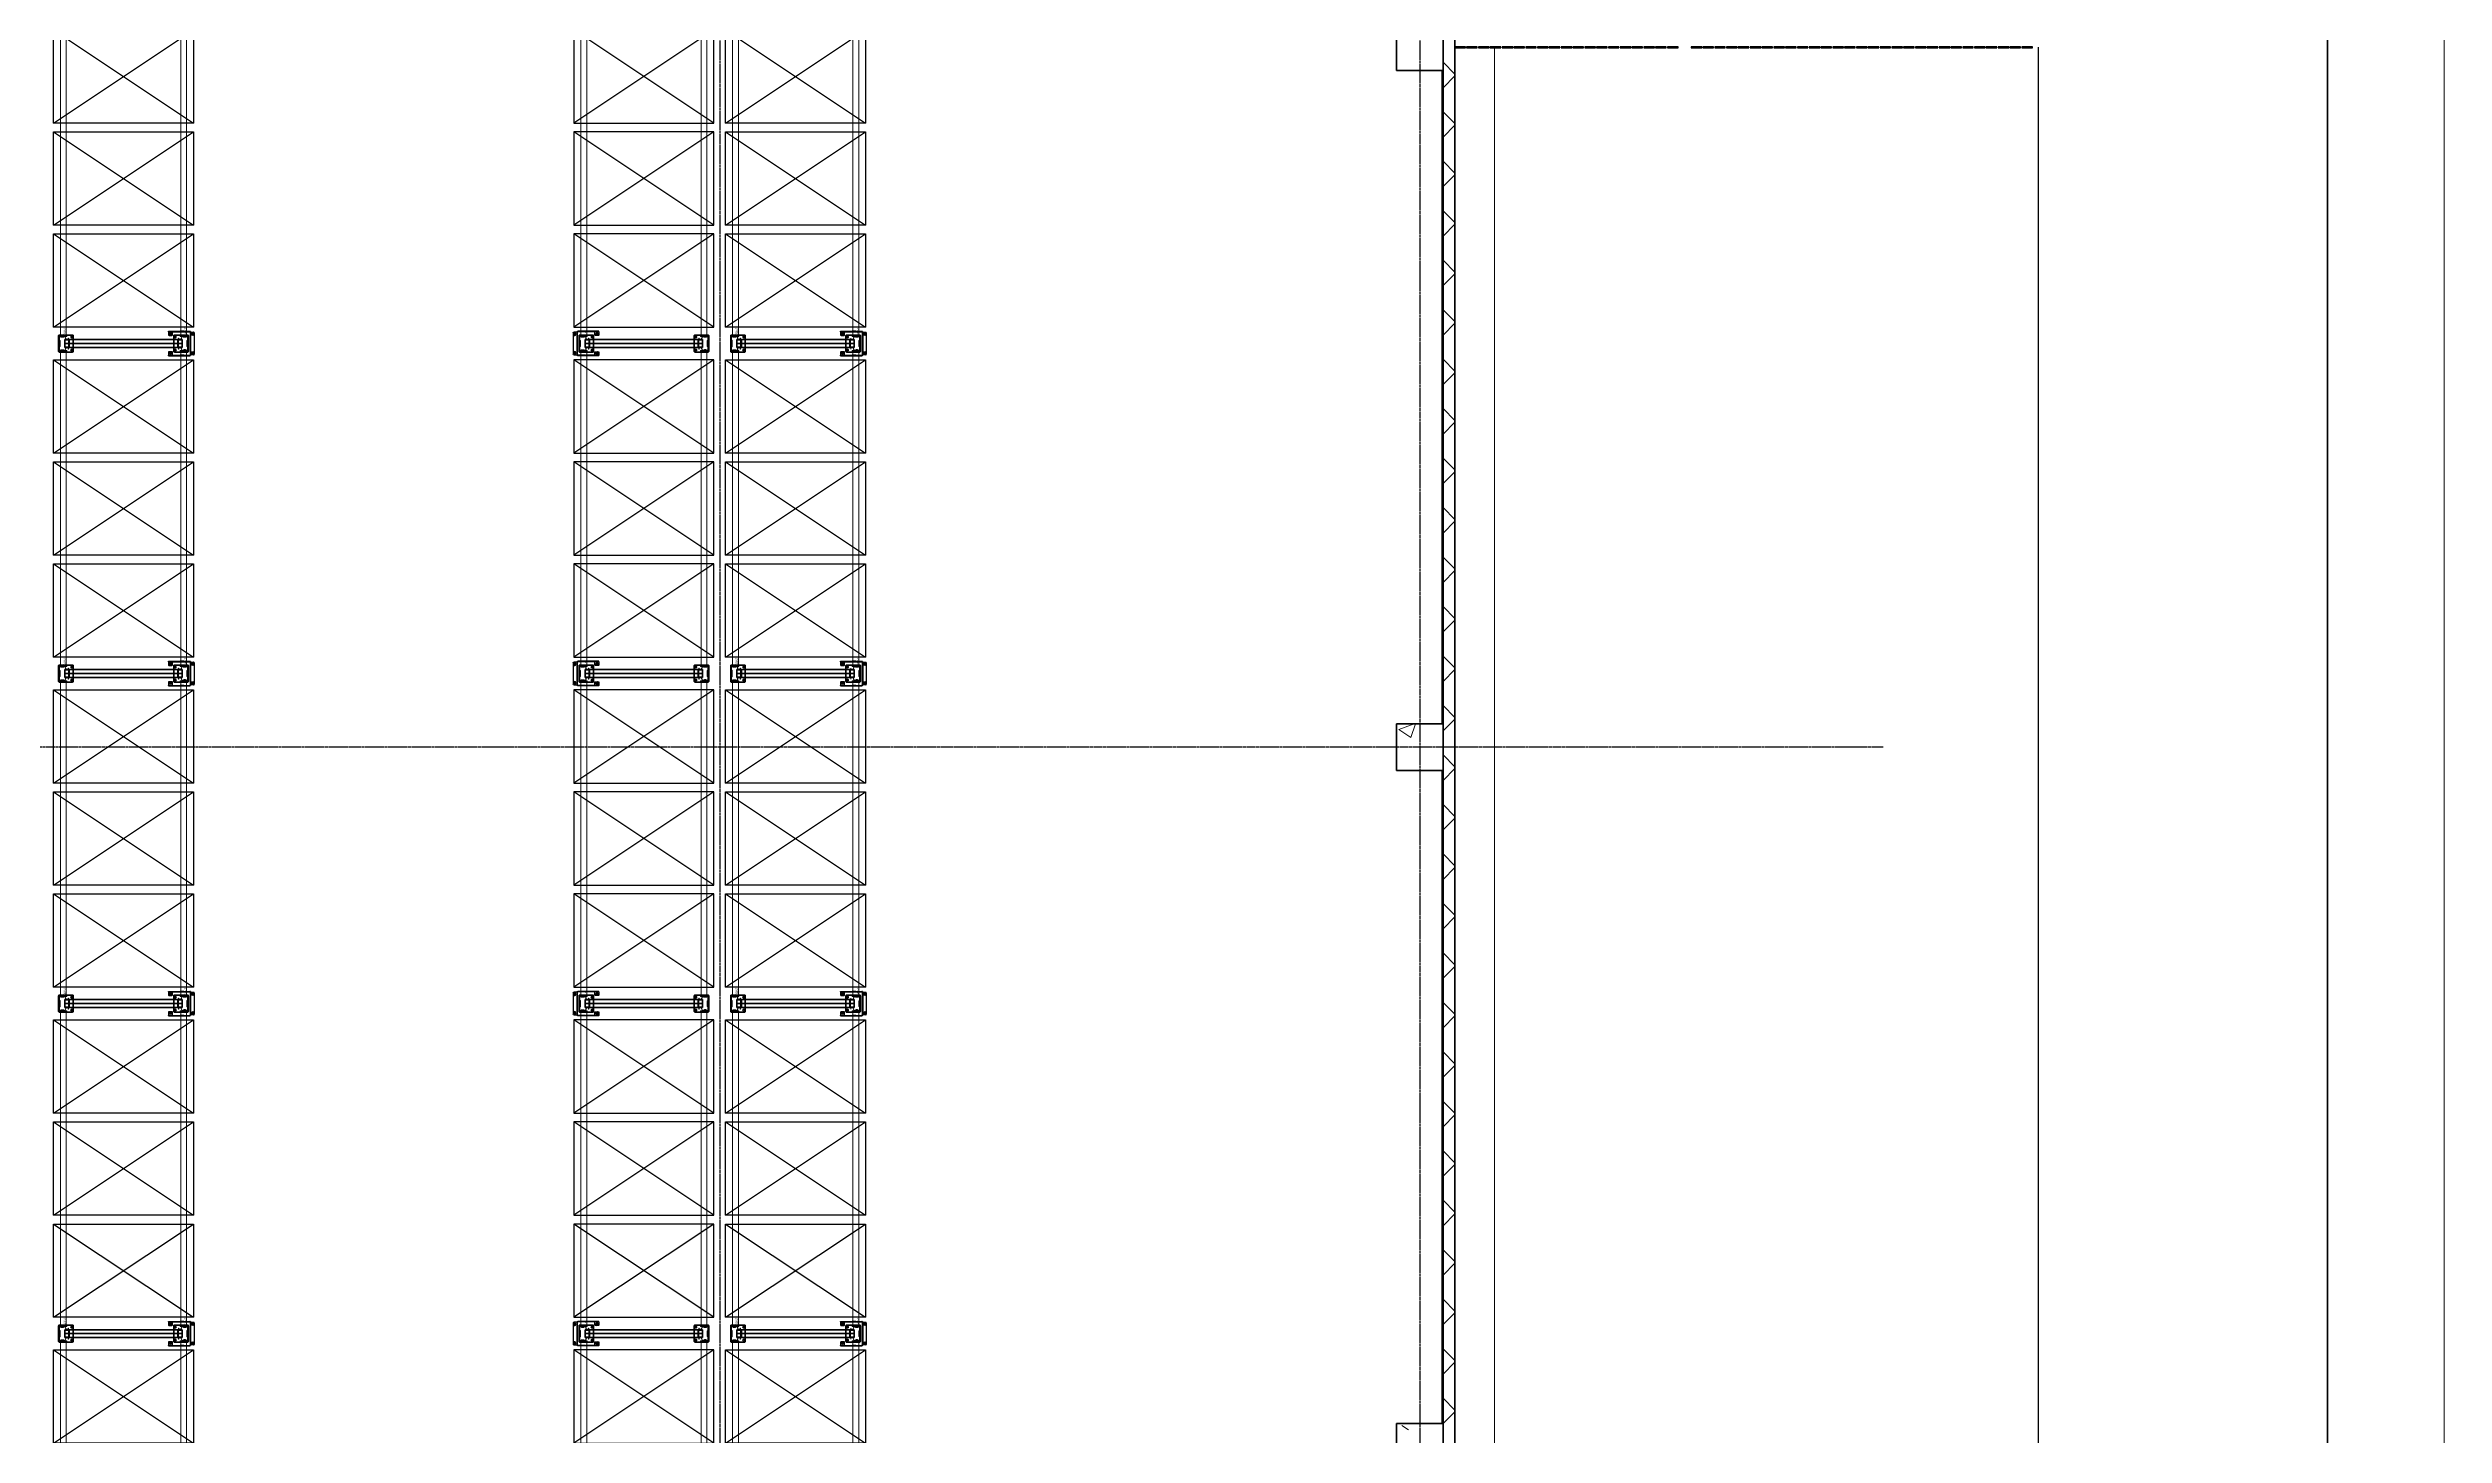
# Model space of a CAD drawing. Header units: millimetres. Extents: x 2140 to 223837, y 2113 to 170313.
# Drawn here: x 100404 to 120940, y 119858 to 131753 of the extents above; entities that cross this region are included whole.
import ezdxf

# ---------------------------------------------------------------- set-up
doc = ezdxf.new("R2010")
doc.units = ezdxf.units.MM
doc.linetypes.add('ADSK_Штриховая_ш3 п1_5', pattern=[4.5, 3, -1.5])
doc.linetypes.add('Линия сетки', pattern=[22.225, 12.7, -3.175, 3.175, -3.175])
for name, color, linetype, lineweight in [('1.Балка', 5, 'Continuous', 0), ('3.Опора', 7, 'Continuous', 0), ('A-GLAZ-CWMG', 7, 'Continuous', 18), ('G-ANNO-TTLB', 7, 'Continuous', 30), ('G-ANNO-TTLB-THIN', 7, 'Continuous', 20), ('S-COLS', 7, 'Continuous', 18)]:
    doc.layers.add(name, color=color, linetype=linetype, lineweight=lineweight)
for name, color, linetype in [('12.Секция', 7, 'Continuous'), ('2.Стойка', 7, 'Continuous'), ('отбойники', 1, 'Continuous'), ('Размеры', 7, 'Continuous'), ('Стены', 7, 'Continuous')]:
    doc.layers.add(name, color=color, linetype=linetype)
doc.styles.add('Курсив', font='isocpeui.ttf')
doc.dimstyles.new('Рзм блок', dxfattribs={"dimtxt": 40, "dimasz": 80, "dimexe": 0.18, "dimexo": 0, "dimgap": 5, "dimtad": 1, "dimtoh": 1, "dimdec": 0, "dimzin": 0, "dimdsep": 46, "dimtxsty": 'Курсив', "dimblk": 'NONE', "dimcen": 0.09, "dimse1": 1, "dimse2": 1, "dimsd1": 1, "dimsd2": 1, "dimadec": 0, "dimazin": 0, "dimtfac": 1, "dimtdec": 0, "dimtofl": 0, "dimtmove": 0, "dimatfit": 2, "dimldrblk": 'NONE', "dimfxl": 0.18, "dimtolj": 1, "dimtzin": 0, "dimarcsym": 0})

# ---------------------------------------------------------------- blocks, each defined once
blk = doc.blocks.new('Опора FSус 120')
at = {"layer": '3.Опора', "color": 0, "linetype": 'Continuous', "lineweight": 25}
for p, q in [((-73, 120), (-73, 5)), ((68, 125), (-68, 125)), ((-68, 0), (68, 0)), ((-34, 85), (-34, 71)), ((-34, 61), (-34, 71)), ((-31, 61), (-34, 61)), ((-31, 85), (-31, 71)), ((-31, 71), (-31, 61)), ((28, 91), (-28, 91)), ((28, 88), (-28, 88)), ((31, 71), (31, 85)), ((31, 61), (31, 71)), ((34, 61), (31, 61)), ((34, 71), (34, 85)), ((34, 71), (34, 61)), ((73, 5), (73, 120))]:
    blk.add_line(p, q, dxfattribs=at)
at = {"layer": '3.Опора', "color": 0}
for p, q in [((-30, 73), (-35, 73)), ((30, 73), (35, 73))]:
    blk.add_line(p, q, dxfattribs=at)
for points in [[(-31, 77.5), (-34, 77.5), (-34, 68.5), (-31, 68.5)], [(31, 77.5), (34, 77.5), (34, 68.5), (31, 68.5)]]:
    blk.add_lwpolyline(points, close=True, dxfattribs=at)
at = {"layer": '3.Опора', "color": 0, "linetype": 'Continuous', "lineweight": 25}
for centre in [(-56, 112), (56, 112)]:
    blk.add_circle(centre, 7.5, dxfattribs=at)
for centre, radius, start, end in [((-68, 120), 5, 90, 180), ((-68, 5), 5, 180, 270), ((-28, 85), 6, 90, 180), ((-28, 85), 3, 90, 180), ((28, 85), 6, 0, 90), ((28, 85), 3, 0, 90), ((68, 120), 5, 0, 90), ((68, 5), 5, 270, 0)]:
    blk.add_arc(centre, radius, start, end, dxfattribs=at)
blk = doc.blocks.new('Стойка FSус 120')
at = {"color": 0, "linetype": 'ByBlock', "lineweight": 0}
for p, q in [((-60, 42), (-60, 35)), ((-60, 20), (-53, 20)), ((-60, 5), (-60, -1)), ((-58, 42), (-58, 35)), ((-58, 31), (-57, 31)), ((-57, 9), (-58, 9)), ((-58, 5), (-58, -1)), ((-38, 53), (-57, 46)), ((-38, 51), (-57, 44)), ((-57, 33), (-56, 32)), ((-56, 8), (-57, 7)), ((-56, 29), (-56, 11)), ((-56, 26), (-54, 26)), ((-54, 14), (-56, 14)), ((-54, 29), (-54, 11)), ((-47, 73), (-39, 73)), ((-47, 73), (-47, 71)), ((-47, 71), (-39, 71)), ((-38, 62), (-34, 62)), ((-37, 69), (-37, 55)), ((-35, 66), (-37, 66)), ((-37, 58), (-35, 58)), ((-35, 69), (-35, 55)), ((-28, -2), (-26, 0)), ((-23, 2), (23, 2)), ((-23, 0), (23, 0)), ((26, 0), (28, -2)), ((38, 62), (34, 62)), ((35, 55), (35, 69)), ((37, 66), (35, 66)), ((35, 58), (37, 58)), ((37, 55), (37, 69)), ((57, 46), (38, 53)), ((57, 44), (38, 51)), ((39, 73), (47, 73)), ((39, 71), (47, 71)), ((47, 73), (47, 71)), ((60, 20), (53, 20)), ((54, 11), (54, 29)), ((56, 26), (54, 26)), ((54, 14), (56, 14)), ((56, 32), (57, 33)), ((56, 11), (56, 29)), ((57, 7), (56, 8)), ((57, 31), (58, 31)), ((58, 9), (57, 9)), ((58, 35), (58, 42)), ((58, -1), (58, 5)), ((60, 35), (60, 42)), ((60, -1), (60, 5)), ((-56, -3), (-48, -3)), ((-56, -5), (-48, -5)), ((-48, -3), (-46, -3)), ((-48, -3), (-48, -5)), ((-46, -5), (-48, -5)), ((-46, -3), (-46, -3)), ((-46, -3), (-37, -3)), ((-46, -5), (-46, -5)), ((-37, -5), (-46, -5)), ((-37, -3), (-36, -3)), ((-36, -5), (-37, -5)), ((-36, -3), (-29, -3)), ((-36, -3), (-36, -5)), ((-36, -5), (-29, -5)), ((-26, -3), (-25, -1)), ((25, -1), (26, -3)), ((29, -3), (36, -3)), ((29, -5), (36, -5)), ((37, -3), (36, -3)), ((36, -3), (36, -5)), ((36, -5), (37, -5)), ((46, -3), (37, -3)), ((37, -5), (46, -5)), ((48, -3), (46, -3)), ((46, -3), (46, -3)), ((46, -5), (48, -5)), ((46, -5), (46, -5)), ((48, -3), (56, -3)), ((48, -3), (48, -5)), ((48, -5), (56, -5))]:
    blk.add_line(p, q, dxfattribs=at)
for centre, radius, start, end in [((-56, 42), 4, 110, 180), ((-56, 35), 4, 180, 240), ((-56, 5), 4, 120, 180), ((-56, 42), 2, 110, 180), ((-56, 35), 2, 180, 240), ((-56, 5), 2, 120, 180), ((-58, 29), 2, 0, 60), ((-58, 11), 2, 300, 0), ((-58, 29), 4, 0, 60), ((-58, 11), 4, 300, 0), ((-39, 69), 4, 0, 90), ((-39, 69), 2, 0, 90), ((-39, 55), 4, 290, 0), ((-39, 55), 2, 290, 0), ((-23, -2), 4, 90, 150), ((-23, -2), 2, 90, 150), ((23, -2), 4, 30, 90), ((23, -2), 2, 30, 90), ((39, 69), 4, 90, 180), ((39, 55), 4, 180, 250), ((39, 69), 2, 90, 180), ((39, 55), 2, 180, 250), ((58, 29), 4, 120, 180), ((58, 11), 4, 180, 240), ((58, 29), 2, 120, 180), ((58, 11), 2, 180, 240), ((56, 42), 4, 0, 70), ((56, 42), 2, 0, 70), ((56, 35), 2, 300, 0), ((56, 5), 2, 0, 60), ((56, 35), 4, 300, 0), ((56, 5), 4, 0, 60), ((-56, -1), 4, 180, 270), ((-56, -1), 2, 180, 270), ((-29, -1), 2, 270, 330), ((-29, -1), 4, 270, 330), ((29, -1), 4, 210, 270), ((29, -1), 2, 210, 270), ((56, -1), 2, 270, 0), ((56, -1), 4, 270, 0)]:
    blk.add_arc(centre, radius, start, end, dxfattribs=at)
blk = doc.blocks.new('*D332')
at = {"layer": 'Defpoints', "color": 0, "linetype": 'ByBlock', "transparency": 16777216}
for p in [(65, 55), (65, 26), (2765, 55)]:
    blk.add_point(p, dxfattribs=at)
at = {"layer": 'Defpoints', "color": 0, "linetype": 'ByBlock', "transparency": 16777216, "insert": (2724, 41), "char_height": 20, "attachment_point": 5, "style": 'Курсив'}
blk.add_mtext('\\A1;2700', dxfattribs=at)
blk = doc.blocks.new('_None')
blk = doc.blocks.new('*D333')
at = {"layer": 'Defpoints', "color": 0, "linetype": 'ByBlock', "transparency": 16777216}
for p in [(65, 1064), (65, 1035), (2765, 1035)]:
    blk.add_point(p, dxfattribs=at)
at = {"layer": 'Defpoints', "color": 0, "linetype": 'ByBlock', "transparency": 16777216, "insert": (2724, 1080), "char_height": 20, "attachment_point": 5, "style": 'Курсив'}
blk.add_mtext('\\A1;2700', dxfattribs=at)
blk = doc.blocks.new('*U1979')
at = {"layer": 'Размеры', "color": 251, "true_color": 0x636466}
for p, q in [((-10, 0), (-5, 9)), ((-5, -9), (-10, 0)), ((-5, 9), (5, 9)), ((5, 9), (10, 0)), ((10, 0), (5, -9)), ((5, -9), (-5, -9))]:
    blk.add_line(p, q, dxfattribs=at)
for radius in [11, 5]:
    blk.add_circle((0, 0), radius, dxfattribs=at)
blk = doc.blocks.new('*U1980')
at = {"layer": 'Размеры', "color": 251, "true_color": 0x636466}
for p, q in [((-10, 0), (-5, 9)), ((-5, -9), (-10, 0)), ((-5, 9), (5, 9)), ((5, 9), (10, 0)), ((10, 0), (5, -9)), ((5, -9), (-5, -9))]:
    blk.add_line(p, q, dxfattribs=at)
for radius in [11, 5]:
    blk.add_circle((0, 0), radius, dxfattribs=at)
blk = doc.blocks.new('*U1981')
at = {"layer": 'Размеры', "color": 251, "true_color": 0x636466}
for p, q in [((-10, 0), (-5, 9)), ((-5, -9), (-10, 0)), ((-5, 9), (5, 9)), ((5, 9), (10, 0)), ((10, 0), (5, -9)), ((5, -9), (-5, -9))]:
    blk.add_line(p, q, dxfattribs=at)
for radius in [11, 5]:
    blk.add_circle((0, 0), radius, dxfattribs=at)
blk = doc.blocks.new('*U1975')
at = {"layer": 'Размеры', "color": 251, "true_color": 0x636466}
for p, q in [((-10, 0), (-5, 9)), ((-5, -9), (-10, 0)), ((-5, 9), (5, 9)), ((5, 9), (10, 0)), ((10, 0), (5, -9)), ((5, -9), (-5, -9))]:
    blk.add_line(p, q, dxfattribs=at)
for radius in [11, 5]:
    blk.add_circle((0, 0), radius, dxfattribs=at)
blk = doc.blocks.new('*U1875')
h = blk.add_hatch(color=0)
h.dxf.hatch_style = 1
h.paths.add_polyline_path([(105, 160), (101, 160), (101, 160), (101, 60), (105, 60)])
h.paths.add_polyline_path([(-101, 160), (-105, 160), (-105, 60), (-101, 60)])
h.paths.add_polyline_path([(105, -22), (105, 29), (101, 29), (101, -22), (101, -22, -0.414214), (97, -26), (-97, -26, -0.414214), (-101, -22), (-101, 29), (-105, 29), (-105, -22, 0.414214), (-97, -30), (97, -30, 0.414214)])
at = {"color": 0}
for p, q in [((-100, 54), (-106, 54)), ((-100, 34), (-106, 34)), ((106, 54), (100, 54)), ((106, 34), (100, 34))]:
    blk.add_line(p, q, dxfattribs=at)
at = {"color": 0, "linetype": 'Continuous', "lineweight": 25}
for p, q in [((-105, 160), (-101, 160)), ((-105, 160), (-105, 46)), ((-105, 46), (-105, 42)), ((-105, 46), (-105, 42)), ((-105, 46), (-105, 42)), ((-105, 42), (-105, -22)), ((-105, 42), (-105, -22)), ((-101, 160), (-101, 160)), ((-97, 160), (-101, 160)), ((-101, 160), (-101, 46)), ((-101, 125), (-97, 125)), ((-101, 42), (-101, 46)), ((-101, 42), (-101, 46)), ((-101, 42), (-101, 46)), ((-101, 42), (-101, -22)), ((-101, 42), (-101, -22)), ((-75, 160), (-97, 160)), ((-97, 125), (-75, 125)), ((-70, 130), (-70, 155)), ((70, 155), (70, 130)), ((97, 160), (75, 160)), ((75, 125), (97, 125)), ((101, 160), (97, 160)), ((97, 125), (101, 125)), ((101, 160), (101, 46)), ((101, 160), (105, 160)), ((101, 160), (101, 160)), ((101, 47), (101, 42)), ((101, 47), (101, 42)), ((101, 42), (101, 46)), ((101, 42), (101, -22)), ((101, 42), (101, -22)), ((105, 160), (105, 46)), ((105, 160), (105, 160)), ((105, 42), (105, 47)), ((105, 42), (105, 47)), ((105, 46), (105, 42)), ((105, 42), (105, -22)), ((105, 42), (105, -22)), ((97, -26), (-97, -26)), ((97, -30), (-97, -30)), ((-97, -30), (-97, -34)), ((-97, -56), (-97, -34)), ((92, -61), (-92, -61)), ((97, -34), (97, -30)), ((97, -34), (97, -56))]:
    blk.add_line(p, q, dxfattribs=at)
at = {"color": 61, "true_color": 0xedee99}
blk.add_line((0, 0), (0, -5), dxfattribs=at)
at = {"color": 0}
for points in [[(-101, 60), (-105, 60), (-105, 29), (-101, 29)], [(105, 60), (101, 60), (101, 29), (105, 29)]]:
    blk.add_lwpolyline(points, close=True, dxfattribs=at)
at = {"color": 0, "linetype": 'Continuous', "lineweight": 25}
for centre in [(-82, 143), (82, 143), (-80, -49), (80, -49)]:
    blk.add_circle(centre, 6, dxfattribs=at)
for centre, radius, start, end in [((-75, 155), 5, 0, 90), ((-75, 130), 5, 270, 0), ((75, 155), 5, 90, 180), ((75, 130), 5, 180, 270), ((-97, -22), 8, 180, 270), ((-97, -22), 4, 180, 270), ((-92, -56), 5, 180, 270), ((92, -56), 5, 270, 0), ((97, -22), 8, 270, 0), ((97, -22), 4, 270, 0)]:
    blk.add_arc(centre, radius, start, end, dxfattribs=at)
at = {"layer": 'отбойники', "color": 0, "rotation": 180}
for name, p in [('*U1981', (-82, 143)), ('*U1975', (82, 143)), ('*U1980', (-80, -49)), ('*U1979', (80, -49))]:
    blk.add_blockref(name, p, dxfattribs=at)
blk = doc.blocks.new('_Лист АР - А1К-736802-План на отм_ 0_000')
at = {"layer": 'G-ANNO-TTLB', "lineweight": 50}
blk.add_line((-197, -143.5), (-197, 687.5), dxfattribs=at)
at = {"layer": 'G-ANNO-TTLB-THIN'}
blk.add_line((-192, 692.5), (-192, -148.5), dxfattribs=at)
blk = doc.blocks.new('Сборный железобетон-Колонна квадратного сечения - 400x400-V56-В_АР_ПЭ_01 Этаж')
at = {"layer": 'S-COLS', "lineweight": 9}
h = blk.add_hatch(dxfattribs=at)
h.set_pattern_fill('FP_57', color=256, style=0, pattern_type=2)
h.set_pattern_definition([(50, (-48276.9, -47102.2), (1457.472, -127.512), [152.4, -1676.4]), (355, (-48276.9, -47102.2), (-281.942, 1528.454), [121.92, -1341.12]), (100.451, (-48155.4, -47112.8), (1175.54, 1400.933), [129.52, -1424.72]), (46.184, (-48276.9, -46695.8), (2168.632, -336.34), [228.6, -2514.6]), (96.636, (-48096.2, -46723.8), (1899.22, 1979.42), [194.28, -2137.08]), (351.184, (-48277, -46695.8), (1899.24, 1979.4), [182.88, -2011.68]), (21, (-48073.7, -46797.4), (1212.915, -818.121), [152.4, -1676.4]), (326, (-48073.7, -46797.4), (494.417, 1473.504), [121.92, -1341.12]), (71.451, (-47972.6, -46865.6), (1707.337, 655.37), [129.52, -1424.72]), (37.5, (-48276.9, -47102.2), (24.7094, 676.4402), [67.056, -1257.808, 67.056, -2640.584]), (37.5, (-48276.9, -47102.2), (24.7094, 676.4402), [-1391.92, -1294.384, 67.056, -1279.144]), (7.5, (-48276.9, -47102.2), (534.558, 801.444), [67.056, -709.168, 67.056, -1740.408]), (7.5, (-48276.9, -47102.2), (534.558, 801.444), [-843.28, -1227.328, 67.056, -446.024]), (327.5, (-48730.04, -47102.2), (1084.7275, -45.8312), [67.056, -440.944, 67.056, -3621.024]), (327.5, (-48730.04, -47102.2), (1084.7275, -45.8312), [-575.056, -1517.904, 67.056, -2036.064]), (317.5, (-48933.2, -47102.2), (1185.035, 203.414), [67.056, -593.344, 67.056, -2479.04]), (317.5, (-48933.2, -47102.2), (1185.035, 203.414), [-727.456, -985.52, 67.056, -1426.464])])
h.paths.add_polyline_path([(173, -175), (175, -175), (173, 225), (-225, 225), (-223, -175)], flags=0)
at = {"layer": 'S-COLS', "lineweight": 40}
for p, q in [((-223, 225), (-225, 225)), ((-225, 225), (-225, -175)), ((173, 225), (-223, 225)), ((175, 225), (173, 225)), ((175, -175), (175, 225)), ((-225, -175), (-223, -175)), ((-223, -175), (173, -175)), ((173, -175), (175, -175))]:
    blk.add_line(p, q, dxfattribs=at)
blk = doc.blocks.new('Сборный железобетон-Колонна квадратного сечения - 400x400-V57-В_АР_ПЭ_01 Этаж')
at = {"layer": 'S-COLS', "lineweight": 9}
h = blk.add_hatch(dxfattribs=at)
h.set_pattern_fill('FP_58', color=256, style=0, pattern_type=2)
h.set_pattern_definition([(50, (-48276.9, -41102.2), (1457.472, -127.512), [152.4, -1676.4]), (355, (-48276.9, -41102.2), (-281.942, 1528.454), [121.92, -1341.12]), (100.451, (-48155.4, -41112.8), (1175.54, 1400.933), [129.52, -1424.72]), (46.184, (-48276.9, -40695.8), (2168.63, -336.34), [228.6, -2514.6]), (96.636, (-48096.2, -40723.8), (1899.22, 1979.42), [194.28, -2137.08]), (351.184, (-48277, -40695.8), (1899.24, 1979.4), [182.88, -2011.68]), (21, (-48073.7, -40797.4), (1212.915, -818.121), [152.4, -1676.4]), (326, (-48073.7, -40797.4), (494.417, 1473.504), [121.92, -1341.12]), (71.451, (-47972.6, -40865.6), (1707.337, 655.37), [129.52, -1424.72]), (37.5, (-48276.9, -41102.2), (24.7094, 676.4402), [67.056, -1257.808, 67.056, -2640.584]), (37.5, (-48276.9, -41102.2), (24.7094, 676.4402), [-1391.92, -1294.384, 67.056, -1279.144]), (7.5, (-48276.9, -41102.2), (534.558, 801.444), [67.056, -709.168, 67.056, -1740.408]), (7.5, (-48276.9, -41102.2), (534.558, 801.444), [-843.28, -1227.328, 67.056, -446.024]), (327.5, (-48730.04, -41102.2), (1084.7275, -45.831), [67.056, -440.944, 67.056, -3621.024]), (327.5, (-48730.04, -41102.2), (1084.7275, -45.831), [-575.056, -1517.904, 67.056, -2036.064]), (317.5, (-48933.2, -41102.2), (1185.035, 203.414), [67.056, -593.344, 67.056, -2479.04]), (317.5, (-48933.2, -41102.2), (1185.035, 203.414), [-727.456, -985.52, 67.056, -1426.464])])
h.paths.add_polyline_path([(-225, -175), (175, -175), (173, 225), (-225, 225)], flags=0)
at = {"layer": 'S-COLS', "lineweight": 40}
for p, q in [((-223, 225), (-225, 225)), ((-225, 225), (-225, -175)), ((173, 225), (-223, 225)), ((175, 225), (173, 225)), ((175, -175), (175, 225)), ((-225, -175), (-223, -175)), ((-223, -175), (173, -175)), ((173, -175), (175, -175))]:
    blk.add_line(p, q, dxfattribs=at)
blk = doc.blocks.new('Сборный железобетон-Колонна квадратного сечения - 400x400-V58-В_АР_ПЭ_01 Этаж')
at = {"layer": 'S-COLS', "lineweight": 9}
h = blk.add_hatch(dxfattribs=at)
h.set_pattern_fill('FP_59', color=256, style=0, pattern_type=2)
h.set_pattern_definition([(50, (-48276.9, -35102.2), (1457.472, -127.512), [152.4, -1676.4]), (355, (-48276.9, -35102.2), (-281.942, 1528.454), [121.92, -1341.12]), (100.451, (-48155.4, -35112.8), (1175.54, 1400.933), [129.52, -1424.72]), (46.184, (-48276.9, -34695.8), (2168.63, -336.34), [228.6, -2514.6]), (96.636, (-48096.2, -34723.8), (1899.22, 1979.42), [194.28, -2137.08]), (351.184, (-48277, -34695.8), (1899.24, 1979.4), [182.88, -2011.68]), (21, (-48073.7, -34797.4), (1212.915, -818.121), [152.4, -1676.4]), (326, (-48073.7, -34797.4), (494.417, 1473.504), [121.92, -1341.12]), (71.451, (-47972.6, -34865.6), (1707.337, 655.37), [129.52, -1424.72]), (37.5, (-48276.9, -35102.2), (24.7094, 676.4402), [67.056, -1257.808, 67.056, -2640.584]), (37.5, (-48276.9, -35102.2), (24.7094, 676.4402), [-1391.92, -1294.384, 67.056, -1279.144]), (7.5, (-48276.9, -35102.2), (534.558, 801.444), [67.056, -709.168, 67.056, -1740.408]), (7.5, (-48276.9, -35102.2), (534.558, 801.444), [-843.28, -1227.328, 67.056, -446.024]), (327.5, (-48730.04, -35102.2), (1084.7275, -45.831), [67.056, -440.944, 67.056, -3621.024]), (327.5, (-48730.04, -35102.2), (1084.7275, -45.831), [-575.056, -1517.904, 67.056, -2036.064]), (317.5, (-48933.2, -35102.2), (1185.035, 203.414), [67.056, -593.344, 67.056, -2479.04]), (317.5, (-48933.2, -35102.2), (1185.035, 203.414), [-727.456, -985.52, 67.056, -1426.464])])
h.paths.add_polyline_path([(173, -175), (175, -175), (173, 225), (-225, 225), (-223, -175)], flags=0)
at = {"layer": 'S-COLS', "lineweight": 40}
for p, q in [((-223, 225), (-225, 225)), ((-225, 225), (-225, -175)), ((173, 225), (-223, 225)), ((175, 225), (173, 225)), ((175, -175), (175, 225)), ((-225, -175), (-223, -175)), ((-223, -175), (173, -175)), ((173, -175), (175, -175))]:
    blk.add_line(p, q, dxfattribs=at)
blk = doc.blocks.new('Прямоугольный импост - 50х150 2-788428-В_АР_ПЭ_01 Этаж')
at = {"layer": 'A-GLAZ-CWMG', "lineweight": 30}
for p, q in [((48643, 17132), (48552, 17132)), ((48552, 17132), (48552, 17122)), ((48552, 17122), (48643, 17122)), ((48643, 17122), (48643, 17132))]:
    blk.add_line(p, q, dxfattribs=at)
blk = doc.blocks.new('Прямоугольный импост - 50х150 2-788429-В_АР_ПЭ_01 Этаж')
at = {"layer": 'A-GLAZ-CWMG', "lineweight": 30}
for p, q in [((48744, 17132), (48653, 17132)), ((48653, 17132), (48653, 17122)), ((48653, 17122), (48744, 17122)), ((48744, 17122), (48744, 17132))]:
    blk.add_line(p, q, dxfattribs=at)
blk = doc.blocks.new('Прямоугольный импост - 50х150 2-788430-В_АР_ПЭ_01 Этаж')
at = {"layer": 'A-GLAZ-CWMG', "lineweight": 30}
for p, q in [((53502, 17132), (53411, 17132)), ((53411, 17132), (53411, 17122)), ((53411, 17122), (53502, 17122)), ((53502, 17122), (53502, 17132))]:
    blk.add_line(p, q, dxfattribs=at)
blk = doc.blocks.new('Помещение')
at = {"lineweight": 9}
h = blk.add_hatch(dxfattribs=at)
h.set_pattern_fill('FP_99', color=256, style=0, pattern_type=2)
h.set_pattern_definition([(45, (61770, 82517.75), (-212.132, 212.132), []), (135, (61770, 82517.75), (-212.132, -212.132), [])])
h.paths.add_polyline_path([(110319.9036, 33246.9347), (110319.9036, 37634.9347), (110223.9036, 37634.9347), (110223.9036, 33246.9347)], flags=0)
h.paths.add_polyline_path([(110319.9036, 38644.9347), (110319.9036, 42044.9347), (110223.9036, 42044.9347), (110223.9036, 38644.9347)], flags=0)
h.paths.add_polyline_path([(110319.9036, 43054.9347), (110319.9036, 45994.9347), (110223.9036, 45994.9347), (110223.9036, 43054.9347), (110243.1196, 43054.9347)], flags=0)
h.paths.add_polyline_path([(110319.9036, 48494.9347), (110319.9036, 48794.9347), (110223.9036, 48794.9347), (110223.9036, 48494.9347)], flags=0)
h.paths.add_polyline_path([(110319.9036, 51294.9347), (110319.9036, 96224.9347), (110223.9036, 96224.9347), (110223.9036, 51294.9347)], flags=0)
h.paths.add_polyline_path([(110223.9036, 97234.9347), (110319.9036, 97234.9347), (110319.9036, 141994.9347), (110223.9036, 141994.9347), (110223.9036, 97632.6116)], flags=0)
h.paths.add_polyline_path([(110223.9036, 144494.9347), (110319.9036, 144494.9347), (110319.9036, 144794.9347), (110223.9036, 144794.9347)], flags=0)
h.paths.add_polyline_path([(110319.9036, 147294.9347), (110319.9036, 150434.9347), (110223.9036, 150434.9347), (110223.9036, 147294.9347)], flags=0)
h.paths.add_polyline_path([(110319.9036, 151444.9347), (110319.9036, 159946.9347), (110223.9036, 159944.9347), (110223.9036, 151444.9347)], flags=0)
at = {"color": 9, "linetype": 'Линия сетки', "true_color": 0xc7c8ca}
for p, q in [((104021.9036, 162172.4828), (104021.9036, 22887.2413)), ((110021.9036, 162172.4828), (110021.9036, 22887.2413)), ((113992.9741, 123644.9347), (7061.0864, 123644.9347))]:
    blk.add_line(p, q, dxfattribs=at)
at = {"lineweight": 18}
for p, q in [((110223.9036, 97234.9347), (110223.9036, 141994.9347)), ((110319.9036, 97234.9347), (110319.9036, 141994.9347))]:
    blk.add_line(p, q, dxfattribs=at)
at = {"lineweight": 40}
for p, q in [((110321.9036, 97234.9347), (110321.9036, 141994.9347)), ((110221.9036, 129444.9347), (110221.9036, 123844.9347)), ((110221.9036, 123444.9347), (110221.9036, 117844.9347))]:
    blk.add_line(p, q, dxfattribs=at)
at = {"color": 7, "linetype": 'ADSK_Штриховая_ш3 п1_5', "lineweight": 18}
blk.add_line((110661.9036, 129639.9347), (110661.9036, 99649.9347), dxfattribs=at)
for p, q in [((115321.9036, 129644.9347), (115321.9036, 99644.9347)), ((110211.9036, 123844.9347), (110211.9036, 129444.9347)), ((110211.9036, 117844.9347), (110211.9036, 123444.9347))]:
    blk.add_line(p, q)
at = {"lineweight": 9, "xscale": 200, "yscale": 200, "zscale": 200}
blk.add_blockref('_Лист АР - А1К-736802-План на отм_ 0_000', (157200, 29700), dxfattribs=at)
for name, p in [('Сборный железобетон-Колонна квадратного сечения - 400x400-V56-В_АР_ПЭ_01 Этаж', (110046.9036, 129619.9347)), ('Прямоугольный импост - 50х150 2-788428-В_АР_ПЭ_01 Этаж', (61770, 112517.7536)), ('Прямоугольный импост - 50х150 2-788429-В_АР_ПЭ_01 Этаж', (61770, 112517.7536)), ('Прямоугольный импост - 50х150 2-788429-В_АР_ПЭ_01 Этаж', (61871.2245, 112517.7536)), ('Прямоугольный импост - 50х150 2-788429-В_АР_ПЭ_01 Этаж', (61972.449, 112517.7536)), ('Прямоугольный импост - 50х150 2-788429-В_АР_ПЭ_01 Этаж', (62073.6735, 112517.7536)), ('Прямоугольный импост - 50х150 2-788429-В_АР_ПЭ_01 Этаж', (62174.898, 112517.7536)), ('Прямоугольный импост - 50х150 2-788429-В_АР_ПЭ_01 Этаж', (62276.1224, 112517.7536)), ('Прямоугольный импост - 50х150 2-788429-В_АР_ПЭ_01 Этаж', (62377.3469, 112517.7536)), ('Прямоугольный импост - 50х150 2-788429-В_АР_ПЭ_01 Этаж', (62478.5714, 112517.7536)), ('Прямоугольный импост - 50х150 2-788429-В_АР_ПЭ_01 Этаж', (62579.7959, 112517.7536)), ('Прямоугольный импост - 50х150 2-788429-В_АР_ПЭ_01 Этаж', (62681.0204, 112517.7536)), ('Прямоугольный импост - 50х150 2-788429-В_АР_ПЭ_01 Этаж', (62782.2449, 112517.7536)), ('Прямоугольный импост - 50х150 2-788429-В_АР_ПЭ_01 Этаж', (62883.4694, 112517.7536)), ('Прямоугольный импост - 50х150 2-788429-В_АР_ПЭ_01 Этаж', (62984.6939, 112517.7536)), ('Прямоугольный импост - 50х150 2-788429-В_АР_ПЭ_01 Этаж', (63085.9184, 112517.7536)), ('Прямоугольный импост - 50х150 2-788429-В_АР_ПЭ_01 Этаж', (63187.1429, 112517.7536)), ('Прямоугольный импост - 50х150 2-788429-В_АР_ПЭ_01 Этаж', (63288.3673, 112517.7536)), ('Прямоугольный импост - 50х150 2-788429-В_АР_ПЭ_01 Этаж', (63389.5918, 112517.7536)), ('Прямоугольный импост - 50х150 2-788429-В_АР_ПЭ_01 Этаж', (63490.8163, 112517.7536)), ('Прямоугольный импост - 50х150 2-788429-В_АР_ПЭ_01 Этаж', (63693.2653, 112517.7536)), ('Прямоугольный импост - 50х150 2-788429-В_АР_ПЭ_01 Этаж', (63794.4898, 112517.7536)), ('Прямоугольный импост - 50х150 2-788429-В_АР_ПЭ_01 Этаж', (63895.7143, 112517.7536)), ('Прямоугольный импост - 50х150 2-788429-В_АР_ПЭ_01 Этаж', (63996.9388, 112517.7536)), ('Прямоугольный импост - 50х150 2-788429-В_АР_ПЭ_01 Этаж', (64098.1633, 112517.7536)), ('Прямоугольный импост - 50х150 2-788429-В_АР_ПЭ_01 Этаж', (64199.3878, 112517.7536)), ('Прямоугольный импост - 50х150 2-788429-В_АР_ПЭ_01 Этаж', (64300.6122, 112517.7536)), ('Прямоугольный импост - 50х150 2-788429-В_АР_ПЭ_01 Этаж', (64401.8367, 112517.7536)), ('Прямоугольный импост - 50х150 2-788429-В_АР_ПЭ_01 Этаж', (64503.0612, 112517.7536)), ('Прямоугольный импост - 50х150 2-788429-В_АР_ПЭ_01 Этаж', (64604.2857, 112517.7536)), ('Прямоугольный импост - 50х150 2-788429-В_АР_ПЭ_01 Этаж', (64705.5102, 112517.7536)), ('Прямоугольный импост - 50х150 2-788429-В_АР_ПЭ_01 Этаж', (64806.7347, 112517.7536)), ('Прямоугольный импост - 50х150 2-788429-В_АР_ПЭ_01 Этаж', (64907.9592, 112517.7536)), ('Прямоугольный импост - 50х150 2-788429-В_АР_ПЭ_01 Этаж', (65009.1837, 112517.7536)), ('Прямоугольный импост - 50х150 2-788429-В_АР_ПЭ_01 Этаж', (65110.4082, 112517.7536)), ('Прямоугольный импост - 50х150 2-788429-В_АР_ПЭ_01 Этаж', (65211.6327, 112517.7536)), ('Прямоугольный импост - 50х150 2-788429-В_АР_ПЭ_01 Этаж', (65312.8571, 112517.7536)), ('Прямоугольный импост - 50х150 2-788429-В_АР_ПЭ_01 Этаж', (65414.0816, 112517.7536)), ('Прямоугольный импост - 50х150 2-788429-В_АР_ПЭ_01 Этаж', (65515.3061, 112517.7536)), ('Прямоугольный импост - 50х150 2-788429-В_АР_ПЭ_01 Этаж', (65616.5306, 112517.7536)), ('Прямоугольный импост - 50х150 2-788429-В_АР_ПЭ_01 Этаж', (65717.7551, 112517.7536)), ('Прямоугольный импост - 50х150 2-788429-В_АР_ПЭ_01 Этаж', (65818.9796, 112517.7536)), ('Прямоугольный импост - 50х150 2-788429-В_АР_ПЭ_01 Этаж', (65920.2041, 112517.7536)), ('Прямоугольный импост - 50х150 2-788429-В_АР_ПЭ_01 Этаж', (66021.4286, 112517.7536)), ('Прямоугольный импост - 50х150 2-788429-В_АР_ПЭ_01 Этаж', (66122.6531, 112517.7536)), ('Прямоугольный импост - 50х150 2-788429-В_АР_ПЭ_01 Этаж', (66223.8776, 112517.7536)), ('Прямоугольный импост - 50х150 2-788429-В_АР_ПЭ_01 Этаж', (66325.102, 112517.7536)), ('Прямоугольный импост - 50х150 2-788429-В_АР_ПЭ_01 Этаж', (66426.3265, 112517.7536)), ('Прямоугольный импост - 50х150 2-788430-В_АР_ПЭ_01 Этаж', (61770, 112517.7536)), ('Сборный железобетон-Колонна квадратного сечения - 400x400-V57-В_АР_ПЭ_01 Этаж', (110046.9036, 123619.9347)), ('Сборный железобетон-Колонна квадратного сечения - 400x400-V58-В_АР_ПЭ_01 Этаж', (110046.9036, 117619.9347))]:
    blk.add_blockref(name, p)
blk = doc.blocks.new('*U326')
h = blk.add_hatch(color=0)
h.dxf.hatch_style = 1
h.paths.add_polyline_path([(65, 1039), (65, 1031), (61, 1031), (61, 1039), (61, 1091, 0.4142136), (57, 1095), (35.5, 1095), (27.5, 1095), (27.5, 1099), (35.5, 1099), (57, 1099, -0.4142136), (65, 1091)])
h = blk.add_hatch(color=0)
h.dxf.hatch_style = 1
h.paths.add_polyline_path([(2802.5, 1095), (2794.5, 1095), (2773, 1095, 0.4142136), (2769, 1091), (2769, 1039), (2769, 1031), (2765, 1031), (2765, 1039), (2765, 1091, -0.4142136), (2773, 1099), (2794.5, 1099), (2802.5, 1099)])
h = blk.add_hatch(color=0)
h.dxf.hatch_style = 1
h.paths.add_polyline_path([(65, 51), (65, 59), (61, 59), (61, 51), (61, -1, -0.4142136), (57, -5), (35.5, -5), (27.5, -5), (27.5, -9), (35.5, -9), (57, -9, 0.4142136), (65, -1)])
h = blk.add_hatch(color=0)
h.dxf.hatch_style = 1
h.paths.add_polyline_path([(2802.5, -5), (2794.5, -5), (2773, -5, -0.4142136), (2769, -1), (2769, 51), (2769, 59), (2765, 59), (2765, 51), (2765, -1, 0.4142136), (2773, -9), (2794.5, -9), (2802.5, -9)])
at = {"color": 18, "true_color": 0x000000}
for points in [[(-34, 1048), (0, 1048), (0, 42), (-34, 42)], [(0, 1048), (34, 1048), (34, 42), (0, 42)], [(2830, 1048), (2796, 1048), (2796, 42), (2830, 42)], [(2864, 1048), (2830, 1048), (2830, 42), (2864, 42)]]:
    blk.add_lwpolyline(points, close=True, dxfattribs=at)
at = {"color": 61, "true_color": 0xedee99}
for points in [[(54, 1064.5), (56, 1064.5), (56, 1075.5), (54, 1075.5)], [(58, 1064.5), (60, 1064.5), (60, 1075.5), (58, 1075.5)], [(54, 25.5), (56, 25.5), (56, 14.5), (54, 14.5)], [(58, 25.5), (60, 25.5), (60, 14.5), (58, 14.5)]]:
    blk.add_lwpolyline(points, close=True, dxfattribs=at)
at = {"layer": '1.Балка', "color": 0, "linetype": 'ByBlock'}
for p, q in [((35.5, 1099), (27.5, 1099)), ((27.5, 1099), (27.5, 1095)), ((27.5, 1095), (35.5, 1095)), ((57, 1099), (35.5, 1099)), ((57, 1095), (35.5, 1095)), ((61, 1039), (61, 1091)), ((61, 1039), (61, 1031)), ((61, 1031), (65, 1031)), ((65, 1039), (65, 1091)), ((65, 1085.5), (2765, 1085.5)), ((2765, 1085.5), (65, 1085.5)), ((65, 1031), (65, 1039)), ((2765, 1035.5), (65, 1035.5)), ((2765, 1039), (2765, 1091)), ((2765, 1031), (2765, 1039)), ((2769, 1031), (2765, 1031)), ((2769, 1039), (2769, 1091)), ((2769, 1039), (2769, 1031)), ((2773, 1099), (2794.5, 1099)), ((2773, 1095), (2794.5, 1095)), ((2794.5, 1099), (2802.5, 1099)), ((2802.5, 1095), (2794.5, 1095)), ((2802.5, 1099), (2802.5, 1095)), ((61, 59), (65, 59)), ((61, 51), (61, 59)), ((61, 51), (61, -1)), ((65, 59), (65, 51)), ((2765, 54.5), (65, 54.5)), ((65, 51), (65, -1)), ((65, 4.5), (2765, 4.5)), ((2765, 4.5), (65, 4.5)), ((2769, 59), (2765, 59)), ((2765, 59), (2765, 51)), ((2765, 51), (2765, -1)), ((2769, 51), (2769, 59)), ((2769, 51), (2769, -1)), ((27.5, -9), (27.5, -5)), ((27.5, -5), (35.5, -5)), ((35.5, -9), (27.5, -9)), ((57, -5), (35.5, -5)), ((57, -9), (35.5, -9)), ((2773, -5), (2794.5, -5)), ((2773, -9), (2794.5, -9)), ((2802.5, -5), (2794.5, -5)), ((2794.5, -9), (2802.5, -9)), ((2802.5, -9), (2802.5, -5))]:
    blk.add_line(p, q, dxfattribs=at)
for centre, radius, start, end in [((57, 1091), 8, 0, 90), ((57, 1091), 4, 0, 90), ((2773, 1091), 8, 90, 180), ((2773, 1091), 4, 90, 180), ((57, -1), 4, 270, 0), ((57, -1), 8, 270, 0), ((2773, -1), 8, 180, 270), ((2773, -1), 4, 180, 270)]:
    blk.add_arc(centre, radius, start, end, dxfattribs=at)
at = {"layer": '2.Стойка', "color": 61, "linetype": 'ByBlock', "true_color": 0xedee99}
for p, q in [((60, 1070), (52.3, 1070)), ((60, 20), (52.3, 20))]:
    blk.add_line(p, q, dxfattribs=at)
at = {"layer": '2.Стойка', "color": 18, "true_color": 0x000000, "xscale": -1, "rotation": 180}
blk.add_blockref('Стойка FSус 120', (0, 1090), dxfattribs=at)
at = {"layer": '2.Стойка', "color": 18, "true_color": 0x000000, "rotation": 180}
blk.add_blockref('Стойка FSус 120', (2830, 1090), dxfattribs=at)
at = {"layer": '2.Стойка', "color": 18, "true_color": 0x000000}
blk.add_blockref('Стойка FSус 120', (0, 0), dxfattribs=at)
at = {"layer": '2.Стойка', "color": 18, "true_color": 0x000000, "xscale": -1}
blk.add_blockref('Стойка FSус 120', (2830, 0), dxfattribs=at)
at = {"layer": '3.Опора', "color": 18, "true_color": 0x000000, "xscale": -1, "rotation": 180}
blk.add_blockref('Опора FSус 120', (0, 1101), dxfattribs=at)
at = {"layer": '3.Опора', "color": 18, "true_color": 0x000000, "rotation": 180}
blk.add_blockref('Опора FSус 120', (2830, 1101), dxfattribs=at)
at = {"layer": '3.Опора', "color": 18, "true_color": 0x000000}
blk.add_blockref('Опора FSус 120', (0, -11), dxfattribs=at)
at = {"layer": '3.Опора', "color": 18, "true_color": 0x000000, "xscale": -1}
blk.add_blockref('Опора FSус 120', (2830, -11), dxfattribs=at)
at = {"layer": 'Defpoints', "color": 0, "linetype": 'ByBlock'}
for base, p1, p2, picture, middle in [((65, 1064.4), (2765, 1035.5), (65, 1035.5), '*D333', (2724.3, 1064.4)), ((65, 25.6), (2765, 54.5), (65, 54.5), '*D332', (2724.3, 25.6))]:
    dim = blk.add_linear_dim(base=base, p1=p1, p2=p2, dimstyle='Рзм блок', override={"dimtxt": 20}, dxfattribs=at)
    dim.commit()
    dim.dimension.update_dxf_attribs({"geometry": picture, "text_midpoint": middle, "dimtype": 128})
blk = doc.blocks.new('Секц ЕПМ 2700')
at = {"color": 0}
for points in [[(140, 44), (940, 44), (940, -1156), (140, -1156)], [(1015, 44), (1815, 44), (1815, -1156), (1015, -1156)], [(1890, 44), (2690, 44), (2690, -1156), (1890, -1156)]]:
    blk.add_lwpolyline(points, close=True, dxfattribs=at)
for points in [[(140, -1156), (940, 44), (940, -1156), (140, 44)], [(1015, -1156), (1815, 44), (1815, -1156), (1015, 44)], [(1890, -1156), (2690, 44), (2690, -1156), (1890, 44)]]:
    blk.add_lwpolyline(points, dxfattribs=at)
at = {"color": 1, "rotation": 180}
for p in [(0, -11), (2830, -11)]:
    blk.add_blockref('*U1875', p, dxfattribs=at)
at = {"layer": '12.Секция', "color": 1}
blk.add_blockref('*U326', (0, -1101), dxfattribs=at)

msp = doc.modelspace()

# ---------------------------------------------------------------- block references
at = {"rotation": 270.0000000000082}
for p in [(101607.7, 132047.9), (107367.7, 132047.9), (101607.7, 129217.9), (107367.7, 129217.9), (101607.7, 126387.9), (107367.7, 126387.9), (101607.7, 123557.9), (107367.7, 123557.9), (101607.7, 120727.9), (107367.7, 120727.9)]:
    msp.add_blockref('Секц ЕПМ 2700', p, dxfattribs=at)
at = {"xscale": -1, "rotation": 89.99999999999184}
for p in [(104955.7, 132047.9), (104955.7, 129217.9), (104955.7, 126387.9), (104955.7, 123557.9), (104955.7, 120727.9)]:
    msp.add_blockref('Секц ЕПМ 2700', p, dxfattribs=at)

# ---------------------------------------------------------------- next in the draw order: block references
at = {"layer": 'Стены'}
msp.add_blockref('Помещение', (2139.8, 2112.9), dxfattribs=at)

doc.saveas('drawing.dxf')
